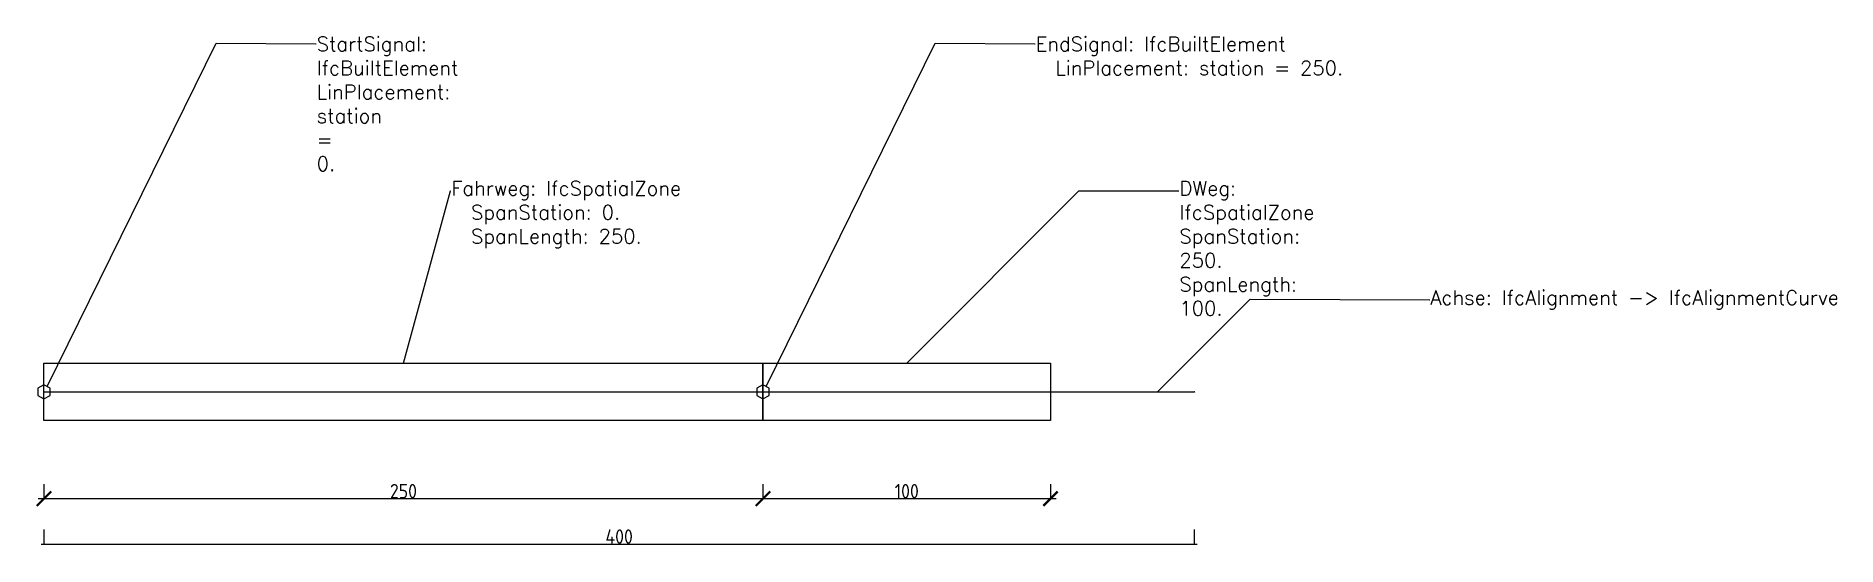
# Model space of a CAD drawing. Header units: metres. Extents: x 2 to 628, y -44 to 134.
import ezdxf
from ezdxf import colors
from ezdxf.entities.mleader import LeaderData, LeaderLine
from ezdxf.math import Vec2, Vec3

# ---------------------------------------------------------------- set-up
doc = ezdxf.new("R2010")
doc.units = ezdxf.units.M
doc.header["$LTSCALE"] = 0.0125
doc.header["$PDMODE"] = 35
doc.header["$PDSIZE"] = 0.1
for name, color, linetype in [('Achse', 102, 'Continuous'), ('DWeg', 210, 'Continuous'), ('Fahrweg', 30, 'Continuous'), ('Signale', 240, 'Continuous')]:
    doc.layers.add(name, color=color, linetype=linetype)
doc.styles.add('Bemassung', font='isocp.shx')
doc.styles.add('Romans 2.0 mm', font='romans.shx', dxfattribs={"height": 2})
doc.dimstyles.new('Bem 2.0 mm', dxfattribs={"dimscale": 0, "dimtxt": 2, "dimasz": 1.5, "dimexe": 1.25, "dimexo": 0, "dimgap": 1, "dimtad": 1, "dimdec": 3, "dimrnd": 0.005, "dimzin": 12, "dimdsep": 46, "dimtxsty": 'Bemassung', "dimblk": 'ARCHTICK', "dimcen": 0.25, "dimdle": 1.25, "dimazin": 0, "dimtfac": 1, "dimtdec": 3, "dimtix": 1, "dimtmove": 2, "dimatfit": 3, "dimfxl": 10, "dimfxlon": 1, "dimtolj": 1, "dimtzin": 0, "dimarcsym": 0})

# ---------------------------------------------------------------- blocks, each defined once
blk = doc.blocks.new('_None')
blk = doc.blocks.new('_ArchTick')
at = {"color": 0, "linetype": 'ByBlock', "const_width": 0.15}
blk.add_lwpolyline([(-0.5, -0.5), (0.5, 0.5)], dxfattribs=at)
blk = doc.blocks.new('*D18')
at = {"color": 0, "lineweight": -2, "transparency": 16777216}
for p, q in [((5, -22.14), (5, -27.27)), ((255, -22.14), (255, -27.27)), ((3, -27.14), (257, -27.14))]:
    blk.add_line(p, q, dxfattribs=at)
at = {"layer": 'Defpoints', "color": 0, "transparency": 16777216}
for p in [(5, 7.53), (255, 7.53), (255, -27.14)]:
    blk.add_point(p, dxfattribs=at)
at = {"color": 0, "lineweight": -2, "transparency": 16777216, "xscale": 5, "yscale": 5, "zscale": 5, "rotation": 180}
blk.add_blockref('_ArchTick', (5, -27.14), dxfattribs=at)
at = {"color": 0, "lineweight": -2, "transparency": 16777216, "xscale": 5, "yscale": 5, "zscale": 5}
blk.add_blockref('_ArchTick', (255, -27.14), dxfattribs=at)
at = {"color": 0, "transparency": 16777216, "insert": (130, -24.54), "char_height": 5, "attachment_point": 5, "style": 'Bemassung'}
blk.add_mtext('\\A1;250', dxfattribs=at)
blk = doc.blocks.new('*D19')
at = {"color": 0, "lineweight": -2, "transparency": 16777216}
for p, q in [((255, -22.14), (255, -27.27)), ((355, -22.14), (355, -27.27)), ((253, -27.14), (357, -27.14))]:
    blk.add_line(p, q, dxfattribs=at)
at = {"layer": 'Defpoints', "color": 0, "transparency": 16777216}
for p in [(255, 7.53), (355, 0), (355, -27.14)]:
    blk.add_point(p, dxfattribs=at)
at = {"color": 0, "lineweight": -2, "transparency": 16777216, "xscale": 5, "yscale": 5, "zscale": 5, "rotation": 180}
blk.add_blockref('_ArchTick', (255, -27.14), dxfattribs=at)
at = {"color": 0, "lineweight": -2, "transparency": 16777216, "xscale": 5, "yscale": 5, "zscale": 5}
blk.add_blockref('_ArchTick', (355, -27.14), dxfattribs=at)
at = {"color": 0, "transparency": 16777216, "insert": (305, -24.54), "char_height": 5, "attachment_point": 5, "style": 'Bemassung'}
blk.add_mtext('\\A1;100', dxfattribs=at)
blk = doc.blocks.new('*D20')
at = {"color": 0, "lineweight": -2, "transparency": 16777216}
for p, q in [((4, -42.91), (406, -42.91)), ((5, -37.91), (5, -43.03)), ((405, -37.91), (405, -43.03))]:
    blk.add_line(p, q, dxfattribs=at)
at = {"layer": 'Defpoints', "color": 0, "transparency": 16777216}
for p in [(5, 10), (405, 10), (405, -42.91)]:
    blk.add_point(p, dxfattribs=at)
at = {"color": 0, "lineweight": -2, "transparency": 16777216, "xscale": 0.15, "yscale": 0.15, "zscale": 0.15, "rotation": 180}
blk.add_blockref('_ArchTick', (5, -42.91), dxfattribs=at)
at = {"color": 0, "lineweight": -2, "transparency": 16777216, "xscale": 0.15, "yscale": 0.15, "zscale": 0.15}
blk.add_blockref('_ArchTick', (405, -42.91), dxfattribs=at)
at = {"color": 0, "transparency": 16777216, "insert": (205, -40.31), "char_height": 5, "attachment_point": 5, "style": 'Bemassung'}
blk.add_mtext('\\A1;400', dxfattribs=at)

msp = doc.modelspace()

# ---------------------------------------------------------------- linework, layer by layer
for p in [(5, 10), (405, 10)]:
    msp.add_point(p)
at = {"layer": 'Achse'}
msp.add_line((5, 10), (405, 10), dxfattribs=at)
at = {"layer": 'DWeg'}
msp.add_lwpolyline([(255, 20), (355, 20), (355, 0), (255, 0)], close=True, dxfattribs=at)
at = {"layer": 'Fahrweg'}
msp.add_lwpolyline([(5, 20), (255, 20), (255, 0), (5, 0)], close=True, dxfattribs=at)
at = {"layer": 'Signale'}
for points in [[(5, 7.5304), (7.1387, 8.7652), (7.1387, 11.2348), (5, 12.4696), (2.8613, 11.2348), (2.8613, 8.7652)], [(255, 7.5304), (257.1387, 8.7652), (257.1387, 11.2348), (255, 12.4696), (252.8613, 11.2348), (252.8613, 8.7652)]]:
    msp.add_lwpolyline(points, close=True, dxfattribs=at)

# ---------------------------------------------------------------- dimensions: what is measured, and where the dimension line sits
for base, p1, p2, override, picture, middle in [((255, -27.142), (5, 7.5304), (255, 7.5304), {"dimtxt": 50, "dimasz": 50, "dimdle": 20, "dimfxl": 50}, '*D18', (130, -24.5415)), ((405, -42.9058), (5, 10), (405, 10), {"dimtxt": 50, "dimdle": 10, "dimfxl": 50}, '*D20', (205, -40.3058)), ((355, -27.142), (255, 7.5304), (355, 0), {"dimtxt": 50, "dimasz": 50, "dimdle": 20, "dimfxl": 50}, '*D19', (305, -24.542))]:
    dim = msp.add_linear_dim(base=base, p1=p1, p2=p2, dimstyle='Bem 2.0 mm', override=override)
    dim.commit()
    dim.dimension.update_dxf_attribs({"geometry": picture, "text_midpoint": middle})

# ---------------------------------------------------------------- leaders
at = {"layer": 'Achse'}
ml = msp.add_multileader_mtext('Standard', dxfattribs=at)
ml.set_content('Achse: IfcAlignment -> IfcAlignmentCurve', color=256, style='Romans 2.0 mm')
ml.set_leader_properties()
ml.set_arrow_properties(name='NONE')
ml.build(insert=Vec2(0, 0))
ml.multileader.update_dxf_attribs({"text_right_attachment_type": 6, "dogleg_length": 0.35, "arrow_head_size": 0.4, "scale": 0.1})
ctx = ml.context
ctx.base_point, ctx.scale, ctx.char_height, ctx.arrow_head_size, ctx.landing_gap_size, ctx.plane_origin = Vec3(486.8396, 41.9254), 0.1, 5, 0.4, 0.2, Vec3(392.2196, 10)
ctx.right_attachment = 6
notes = []
notes.append((ctx, [(0, (1, 1, 0), (486.8046, 41.9254), (1, 0), 0.035, [(0, [(392.2196, 10), (424.4095, 42.1899)], 0, [])])]))
ctx.mtext.insert, ctx.mtext.flow_direction = Vec3(487.0396, 45.2588), 5
at = {"layer": 'DWeg'}
ml = msp.add_multileader_mtext('Standard', dxfattribs=at)
ml.set_content('DWeg: IfcSpatialZone\\P  SpanStation: 250.\\P  SpanLength: 100.', color=256, style='Romans 2.0 mm')
ml.set_leader_properties()
ml.set_arrow_properties(name='NONE')
ml.build(insert=Vec2(0, 0))
ml.multileader.update_dxf_attribs({"text_right_attachment_type": 6, "dogleg_length": 0.35, "arrow_head_size": 0.4, "scale": 0.1})
ctx = ml.context
ctx.base_point, ctx.scale, ctx.char_height, ctx.arrow_head_size, ctx.landing_gap_size, ctx.plane_origin = Vec3(399.62, 79.8852), 0.1, 5, 0.4, 0.2, Vec3(305, 20)
ctx.right_attachment = 6
notes.append((ctx, [(0, (1, 1, 0), (399.585, 79.8852), (1, 0), 0.035, [(0, [(305, 20), (364.8852, 79.8852)], 0, [])])]))
ctx.mtext.insert, ctx.mtext.width, ctx.mtext.flow_direction = Vec3(399.82, 83.2185), 146.738025, 5
at = {"layer": 'Fahrweg'}
ml = msp.add_multileader_mtext('Standard', dxfattribs=at)
ml.set_content('Fahrweg: IfcSpatialZone\\P  SpanStation: 0.\\P  SpanLength: 250.', color=256, style='Romans 2.0 mm')
ml.set_leader_properties()
ml.set_arrow_properties(name='NONE')
ml.build(insert=Vec2(0, 0))
ml.multileader.update_dxf_attribs({"text_right_attachment_type": 6, "dogleg_length": 0.35, "arrow_head_size": 0.4, "scale": 0.1})
ctx = ml.context
ctx.base_point, ctx.scale, ctx.char_height, ctx.arrow_head_size, ctx.landing_gap_size, ctx.plane_origin = Vec3(146.4305, 79.8852), 0.1, 5, 0.4, 0.2, Vec3(130, 20)
ctx.right_attachment = 6
notes.append((ctx, [(0, (1, 1, 0), (146.3955, 79.8852), (1, 0), 0.035, [(0, [(130, 20), (146.3955, 79.8852)], 0, [])])]))
ctx.mtext.insert, ctx.mtext.flow_direction = Vec3(146.6305, 83.2185), 5
at = {"layer": 'Signale'}
ml = msp.add_multileader_mtext('Standard', dxfattribs=at)
ml.set_content('StartSignal: IfcBuiltElement\\P  LinPlacement: station = 0.', color=256, style='Romans 2.0 mm')
ml.set_leader_properties()
ml.set_arrow_properties(name='NONE')
ml.build(insert=Vec2(0, 0))
ml.multileader.update_dxf_attribs({"text_right_attachment_type": 6, "dogleg_length": 0.35, "arrow_head_size": 0.4, "scale": 0.1})
ctx = ml.context
ctx.base_point, ctx.scale, ctx.char_height, ctx.arrow_head_size, ctx.landing_gap_size, ctx.plane_origin = Vec3(99.62, 130.9032), 0.1, 5, 0.4, 0.2, Vec3(5, 10)
ctx.right_attachment = 6
notes.append((ctx, [(0, (1, 1, 0), (99.585, 130.9032), (1, 0), 0.035, [(0, [(6.0694, 11.8522), (64.8852, 131.2)], 0, [])])]))
ctx.mtext.insert, ctx.mtext.width, ctx.mtext.flow_direction = Vec3(99.82, 133.4032), 135.231561, 5
ml = msp.add_multileader_mtext('Standard', dxfattribs=at)
ml.set_content('EndSignal: IfcBuiltElement\\P  LinPlacement: station = 250.', color=256, style='Romans 2.0 mm')
ml.set_leader_properties()
ml.set_arrow_properties(name='NONE')
ml.build(insert=Vec2(0, 0))
ml.multileader.update_dxf_attribs({"text_right_attachment_type": 6, "dogleg_length": 0.35, "arrow_head_size": 0.4, "scale": 0.1})
ctx = ml.context
ctx.base_point, ctx.scale, ctx.char_height, ctx.arrow_head_size, ctx.landing_gap_size, ctx.plane_origin = Vec3(349.62, 130.9032), 0.1, 5, 0.4, 0.2, Vec3(255, 10)
ctx.right_attachment = 6
notes.append((ctx, [(0, (1, 1, 0), (349.585, 130.9032), (1, 0), 0.035, [(0, [(256.0694, 11.8522), (314.8852, 131.2)], 0, [])])]))
ctx.mtext.insert, ctx.mtext.flow_direction = Vec3(349.82, 133.4032), 5
for ctx, leaders in notes:
    for number, flags, end, landing, length, lines in leaders:
        leader = LeaderData()
        leader.index, (leader.has_last_leader_line, leader.has_dogleg_vector, leader.attachment_direction) = number, flags
        leader.last_leader_point, leader.dogleg_vector, leader.dogleg_length = Vec3(end), Vec3(landing), length
        for number, points, colour, breaks in lines:
            line = LeaderLine()
            line.index, line.vertices, line.color, line.breaks = number, Vec3.list(points), colors.encode_raw_color(colour), breaks
            leader.lines.append(line)
        ctx.leaders.append(leader)

doc.saveas('drawing.dxf')
